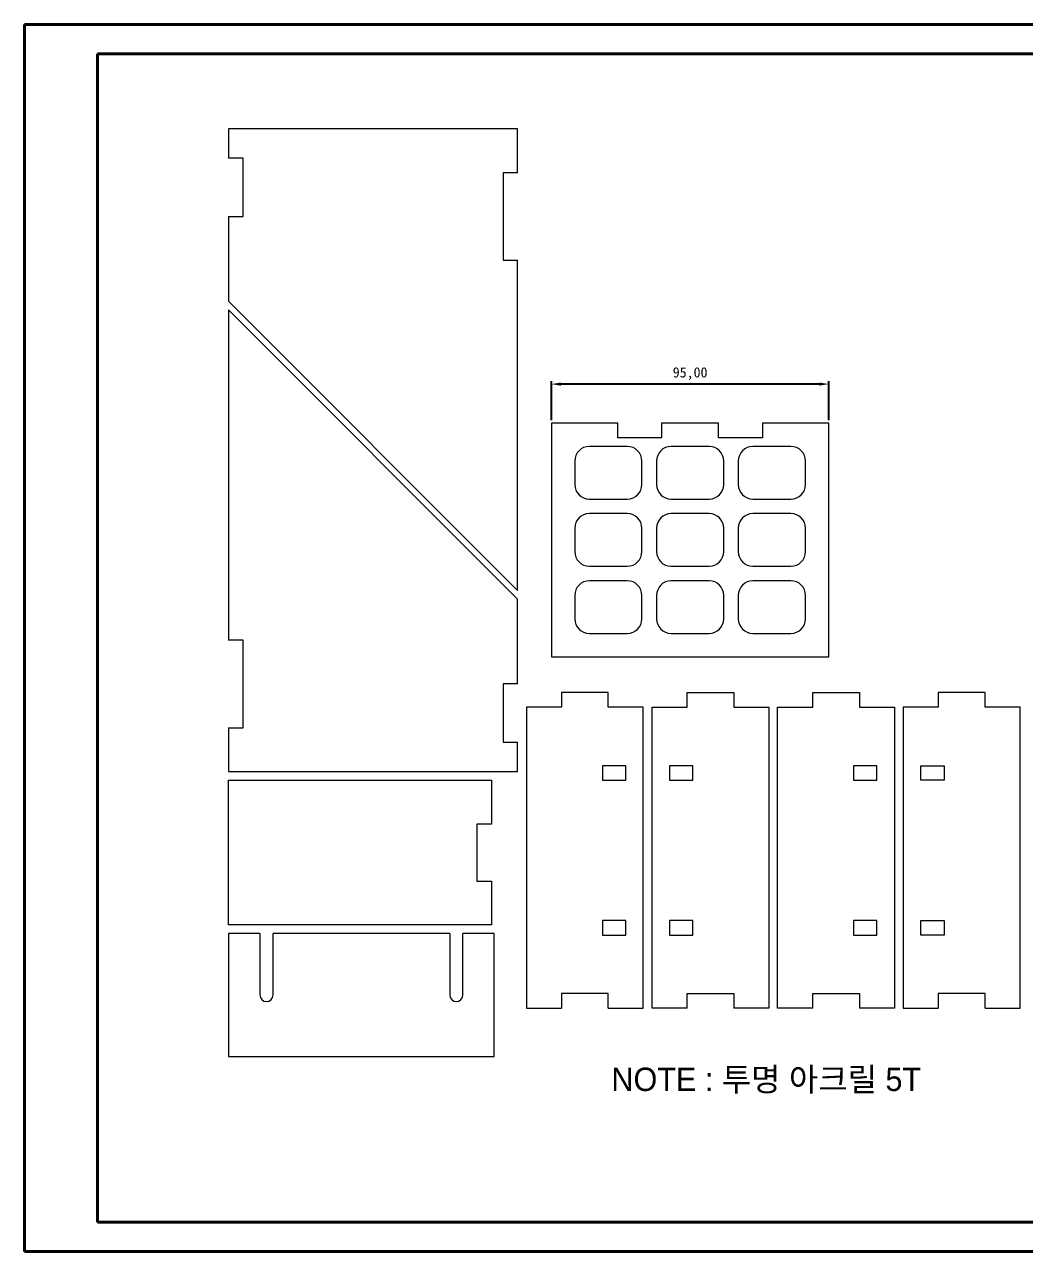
# Model space of a CAD drawing. Header units: millimetres. Extents: x 0 to 1211, y 0 to 420.
# Drawn here: x 0.1 to 342.4, y 0.2 to 420.2 of the extents above; entities that cross this region are included whole.
import ezdxf

# ---------------------------------------------------------------- set-up
doc = ezdxf.new("R2010")
doc.units = ezdxf.units.MM
doc.header["$PDSIZE"] = -1
doc.dimstyles.new('ISO-25', dxfattribs={"dimtxt": 2.5, "dimasz": 2.5, "dimexe": 1.25, "dimexo": 0.625, "dimtad": 1, "dimtxsty": 'Standard', "dimcen": 2.5, "dimadec": 0, "dimazin": 0, "dimtfac": 1, "dimtmove": 0, "dimatfit": 3, "dimfxl": 1, "dimarcsym": 0})

# ---------------------------------------------------------------- blocks, each defined once
blk = doc.blocks.new('*D6')
at = {"color": 0, "lineweight": -2, "transparency": 16777216}
for p, q in [((180.43, 284.79), (180.43, 298.13)), ((272.13, 297.13), (183.74, 297.13)), ((275.43, 284.79), (275.43, 298.13))]:
    blk.add_line(p, q, dxfattribs=at)
at = {"color": 0, "transparency": 16777216}
for points in [[(183.74, 297.68), (183.74, 296.58), (180.43, 297.13)], [(272.13, 297.68), (272.13, 296.58), (275.43, 297.13)]]:
    blk.add_solid(points, dxfattribs=at)
at = {"layer": 'Defpoints', "color": 0, "transparency": 16777216}
for p in [(180.43, 297.13), (180.43, 283.79), (275.43, 283.79)]:
    blk.add_point(p, dxfattribs=at)
at = {"color": 0, "transparency": 16777216, "insert": (227.93, 300.7), "char_height": 3.5, "attachment_point": 5}
blk.add_mtext('95,00', dxfattribs=at)

msp = doc.modelspace()

# ---------------------------------------------------------------- linework, layer by layer
at = {"color": 7, "linetype": 'Continuous', "lineweight": 40}
for p, q in [((0.079, 0.215), (0.079, 420.215)), ((0.079, 420.215), (594.079, 420.215)), ((25.079, 10.215), (25.079, 410.215)), ((25.079, 410.215), (584.079, 410.215)), ((25.079, 10.215), (584.079, 10.215)), ((0.079, 0.215), (594.079, 0.215))]:
    msp.add_line(p, q, dxfattribs=at)
at = {"color": 7, "linetype": 'Continuous', "lineweight": 15}
for p, q in [((69.891, 384.502), (69.891, 374.502)), ((168.886, 384.502), (69.891, 384.502)), ((168.886, 369.502), (168.886, 384.502)), ((74.891, 374.502), (69.891, 374.502)), ((74.891, 354.502), (74.891, 374.502)), ((168.886, 369.502), (163.886, 369.502)), ((163.886, 369.502), (163.886, 339.502)), ((69.891, 354.502), (74.891, 354.502)), ((69.891, 354.502), (69.891, 325.502)), ((163.886, 339.502), (168.886, 339.502)), ((168.886, 226.507), (168.886, 339.502)), ((69.891, 325.502), (168.886, 226.507)), ((69.891, 322.502), (69.891, 209.507)), ((168.886, 223.507), (69.891, 322.502)), ((180.433, 283.79), (180.433, 203.79)), ((203.183, 283.79), (180.433, 283.79)), ((203.183, 278.79), (203.183, 283.79)), ((218.183, 283.79), (218.183, 278.79)), ((237.683, 283.79), (218.183, 283.79)), ((237.683, 278.79), (237.683, 283.79)), ((252.683, 283.79), (252.683, 278.79)), ((275.433, 283.79), (252.683, 283.79)), ((275.433, 203.79), (275.433, 283.79)), ((218.183, 278.79), (203.183, 278.79)), ((252.683, 278.79), (237.683, 278.79)), ((206.433, 275.79), (193.433, 275.79)), ((234.433, 275.79), (221.433, 275.79)), ((262.433, 275.79), (249.433, 275.79)), ((188.433, 270.79), (188.433, 262.79)), ((211.433, 262.79), (211.433, 270.79)), ((216.433, 270.79), (216.433, 262.79)), ((239.433, 262.79), (239.433, 270.79)), ((244.433, 270.79), (244.433, 262.79)), ((267.433, 262.79), (267.433, 270.79)), ((193.433, 257.79), (206.433, 257.79)), ((221.433, 257.79), (234.433, 257.79)), ((249.433, 257.79), (262.433, 257.79)), ((206.433, 252.79), (193.433, 252.79)), ((234.433, 252.79), (221.433, 252.79)), ((262.433, 252.79), (249.433, 252.79)), ((188.433, 247.79), (188.433, 239.79)), ((211.433, 239.79), (211.433, 247.79)), ((216.433, 247.79), (216.433, 239.79)), ((239.433, 239.79), (239.433, 247.79)), ((244.433, 247.79), (244.433, 239.79)), ((267.433, 239.79), (267.433, 247.79)), ((193.433, 234.79), (206.433, 234.79)), ((221.433, 234.79), (234.433, 234.79)), ((249.433, 234.79), (262.433, 234.79)), ((206.433, 229.79), (193.433, 229.79)), ((234.433, 229.79), (221.433, 229.79)), ((262.433, 229.79), (249.433, 229.79)), ((168.886, 194.507), (168.886, 223.507)), ((188.433, 224.79), (188.433, 216.79)), ((211.433, 216.79), (211.433, 224.79)), ((216.433, 224.79), (216.433, 216.79)), ((239.433, 216.79), (239.433, 224.79)), ((244.433, 224.79), (244.433, 216.79)), ((267.433, 216.79), (267.433, 224.79)), ((193.433, 211.79), (206.433, 211.79)), ((221.433, 211.79), (234.433, 211.79)), ((249.433, 211.79), (262.433, 211.79)), ((74.891, 209.507), (69.891, 209.507)), ((74.891, 179.507), (74.891, 209.507)), ((180.433, 203.79), (275.433, 203.79)), ((168.886, 194.507), (163.886, 194.507)), ((163.886, 194.507), (163.886, 174.507)), ((183.886, 191.502), (183.886, 186.502)), ((199.886, 191.502), (183.886, 191.502)), ((199.886, 186.502), (199.886, 191.502)), ((226.886, 191.502), (242.886, 191.502)), ((226.886, 186.502), (226.886, 191.502)), ((242.886, 191.502), (242.886, 186.502)), ((269.886, 186.502), (269.886, 191.502)), ((269.886, 191.502), (285.886, 191.502)), ((285.886, 191.502), (285.886, 186.502)), ((328.886, 191.502), (312.886, 191.502)), ((312.886, 191.502), (312.886, 186.502)), ((328.886, 186.502), (328.886, 191.502)), ((171.886, 186.502), (171.886, 83.502)), ((183.886, 186.502), (171.886, 186.502)), ((211.886, 186.502), (199.886, 186.502)), ((211.886, 83.502), (211.886, 186.502)), ((214.886, 83.502), (214.886, 186.502)), ((214.886, 186.502), (226.886, 186.502)), ((242.886, 186.502), (254.886, 186.502)), ((254.886, 186.502), (254.886, 83.502)), ((257.886, 83.502), (257.886, 186.502)), ((257.886, 186.502), (269.886, 186.502)), ((285.886, 186.502), (297.886, 186.502)), ((297.886, 186.502), (297.886, 83.502)), ((300.886, 186.502), (300.886, 83.502)), ((312.886, 186.502), (300.886, 186.502)), ((340.886, 186.502), (328.886, 186.502)), ((340.886, 83.502), (340.886, 186.502)), ((69.891, 179.507), (74.891, 179.507)), ((69.891, 179.507), (69.891, 164.507)), ((163.886, 174.507), (168.886, 174.507)), ((168.886, 164.507), (168.886, 174.507)), ((69.891, 164.507), (168.886, 164.507)), ((197.886, 166.502), (197.886, 161.502)), ((205.886, 166.502), (197.886, 166.502)), ((205.886, 161.502), (205.886, 166.502)), ((228.886, 166.502), (220.886, 166.502)), ((220.886, 166.502), (220.886, 161.502)), ((228.886, 161.502), (228.886, 166.502)), ((291.886, 166.502), (283.886, 166.502)), ((283.886, 166.502), (283.886, 161.502)), ((291.886, 161.502), (291.886, 166.502)), ((306.886, 166.502), (314.886, 166.502)), ((306.886, 161.502), (306.886, 166.502)), ((314.886, 166.502), (314.886, 161.502)), ((69.891, 112.007), (69.891, 161.507)), ((69.891, 161.507), (159.891, 161.507)), ((159.891, 161.507), (159.891, 146.507)), ((197.886, 161.502), (205.886, 161.502)), ((220.886, 161.502), (228.886, 161.502)), ((283.886, 161.502), (291.886, 161.502)), ((314.886, 161.502), (306.886, 161.502)), ((159.891, 146.507), (154.891, 146.507)), ((154.891, 146.507), (154.891, 127.007)), ((154.891, 127.007), (159.891, 127.007)), ((159.891, 127.007), (159.891, 112.007)), ((197.886, 113.502), (197.886, 108.502)), ((205.886, 113.502), (197.886, 113.502)), ((205.886, 108.502), (205.886, 113.502)), ((228.886, 113.502), (220.886, 113.502)), ((220.886, 113.502), (220.886, 108.502)), ((228.886, 108.502), (228.886, 113.502)), ((291.886, 113.502), (283.886, 113.502)), ((283.886, 113.502), (283.886, 108.502)), ((291.886, 108.502), (291.886, 113.502)), ((306.886, 113.502), (314.886, 113.502)), ((306.886, 108.502), (306.886, 113.502)), ((314.886, 113.502), (314.886, 108.502)), ((159.891, 112.007), (69.891, 112.007)), ((69.891, 109.007), (69.891, 67.007)), ((80.641, 109.007), (69.891, 109.007)), ((80.641, 109.007), (80.641, 88.007)), ((85.141, 88.007), (85.141, 109.007)), ((145.641, 109.007), (85.141, 109.007)), ((145.641, 109.007), (145.641, 88.007)), ((150.141, 88.007), (150.141, 109.007)), ((160.891, 109.007), (150.141, 109.007)), ((160.891, 67.007), (160.891, 109.007)), ((197.886, 108.502), (205.886, 108.502)), ((220.886, 108.502), (228.886, 108.502)), ((283.886, 108.502), (291.886, 108.502)), ((314.886, 108.502), (306.886, 108.502)), ((183.886, 88.502), (183.886, 83.502)), ((199.886, 88.502), (183.886, 88.502)), ((199.886, 83.502), (199.886, 88.502)), ((226.886, 88.502), (242.886, 88.502)), ((226.886, 83.502), (226.886, 88.502)), ((242.886, 88.502), (242.886, 83.502)), ((269.886, 88.502), (285.886, 88.502)), ((269.886, 83.502), (269.886, 88.502)), ((285.886, 88.502), (285.886, 83.502)), ((312.886, 88.502), (312.886, 83.502)), ((328.886, 88.502), (312.886, 88.502)), ((328.886, 83.502), (328.886, 88.502)), ((171.886, 83.502), (183.886, 83.502)), ((199.886, 83.502), (211.886, 83.502)), ((226.886, 83.502), (214.886, 83.502)), ((254.886, 83.502), (242.886, 83.502)), ((269.886, 83.502), (257.886, 83.502)), ((297.886, 83.502), (285.886, 83.502)), ((300.886, 83.502), (312.886, 83.502)), ((328.886, 83.502), (340.886, 83.502)), ((69.891, 67.007), (160.891, 67.007))]:
    msp.add_line(p, q, dxfattribs=at)
for centre, radius, start, end in [((193.433, 270.79), 5, 90, 180), ((206.433, 270.79), 5, 0, 90), ((221.433, 270.79), 5, 90, 180), ((234.433, 270.79), 5, 0, 90), ((249.433, 270.79), 5, 90, 180), ((262.433, 270.79), 5, 0, 90), ((193.433, 262.79), 5, 180, 270), ((206.433, 262.79), 5, 270, 0), ((221.433, 262.79), 5, 180, 270), ((234.433, 262.79), 5, 270, 0), ((249.433, 262.79), 5, 180, 270), ((262.433, 262.79), 5, 270, 0), ((193.433, 247.79), 5, 90, 180), ((206.433, 247.79), 5, 0, 90), ((221.433, 247.79), 5, 90, 180), ((234.433, 247.79), 5, 0, 90), ((249.433, 247.79), 5, 90, 180), ((262.433, 247.79), 5, 0, 90), ((193.433, 239.79), 5, 180, 270), ((206.433, 239.79), 5, 270, 0), ((221.433, 239.79), 5, 180, 270), ((234.433, 239.79), 5, 270, 0), ((249.433, 239.79), 5, 180, 270), ((262.433, 239.79), 5, 270, 0), ((193.433, 224.79), 5, 90, 180), ((206.433, 224.79), 5, 0, 90), ((221.433, 224.79), 5, 90, 180), ((234.433, 224.79), 5, 0, 90), ((249.433, 224.79), 5, 90, 180), ((262.433, 224.79), 5, 0, 90), ((193.433, 216.79), 5, 180, 270), ((206.433, 216.79), 5, 270, 0), ((221.433, 216.79), 5, 180, 270), ((234.433, 216.79), 5, 270, 0), ((249.433, 216.79), 5, 180, 270), ((262.433, 216.79), 5, 270, 0), ((82.891, 88.007), 2.25, 180, 0), ((147.891, 88.007), 2.25, 180, 0)]:
    msp.add_arc(centre, radius, start, end, dxfattribs=at)

# ---------------------------------------------------------------- texts
at = {"color": 1, "insert": (200.992, 63.136), "char_height": 8, "attachment_point": 1}
msp.add_mtext_dynamic_manual_height_columns('{\\fGulim|b0|i0|c129|p50;NOTE : 투명 아크릴 5T}', width=128.97486, gutter_width=17.5, heights=[0], dxfattribs=at)

# ---------------------------------------------------------------- dimensions: what is measured, and where the dimension line sits
at = {"color": 1}
dim = msp.add_linear_dim(base=(180.433, 297.131), p1=(275.433, 283.79), p2=(180.433, 283.79), dimstyle='ISO-25', override={"dimtxt": 3.5, "dimasz": 3.302, "dimexe": 1, "dimexo": 1, "dimgap": 1.524, "dimtih": 1, "dimtoh": 1, "dimzin": 0, "dimadec": 2, "dimtzin": 0}, dxfattribs=at)
dim.commit()
dim.dimension.update_dxf_attribs({"geometry": '*D6', "text_midpoint": (227.933, 300.697)})

doc.saveas('drawing.dxf')
